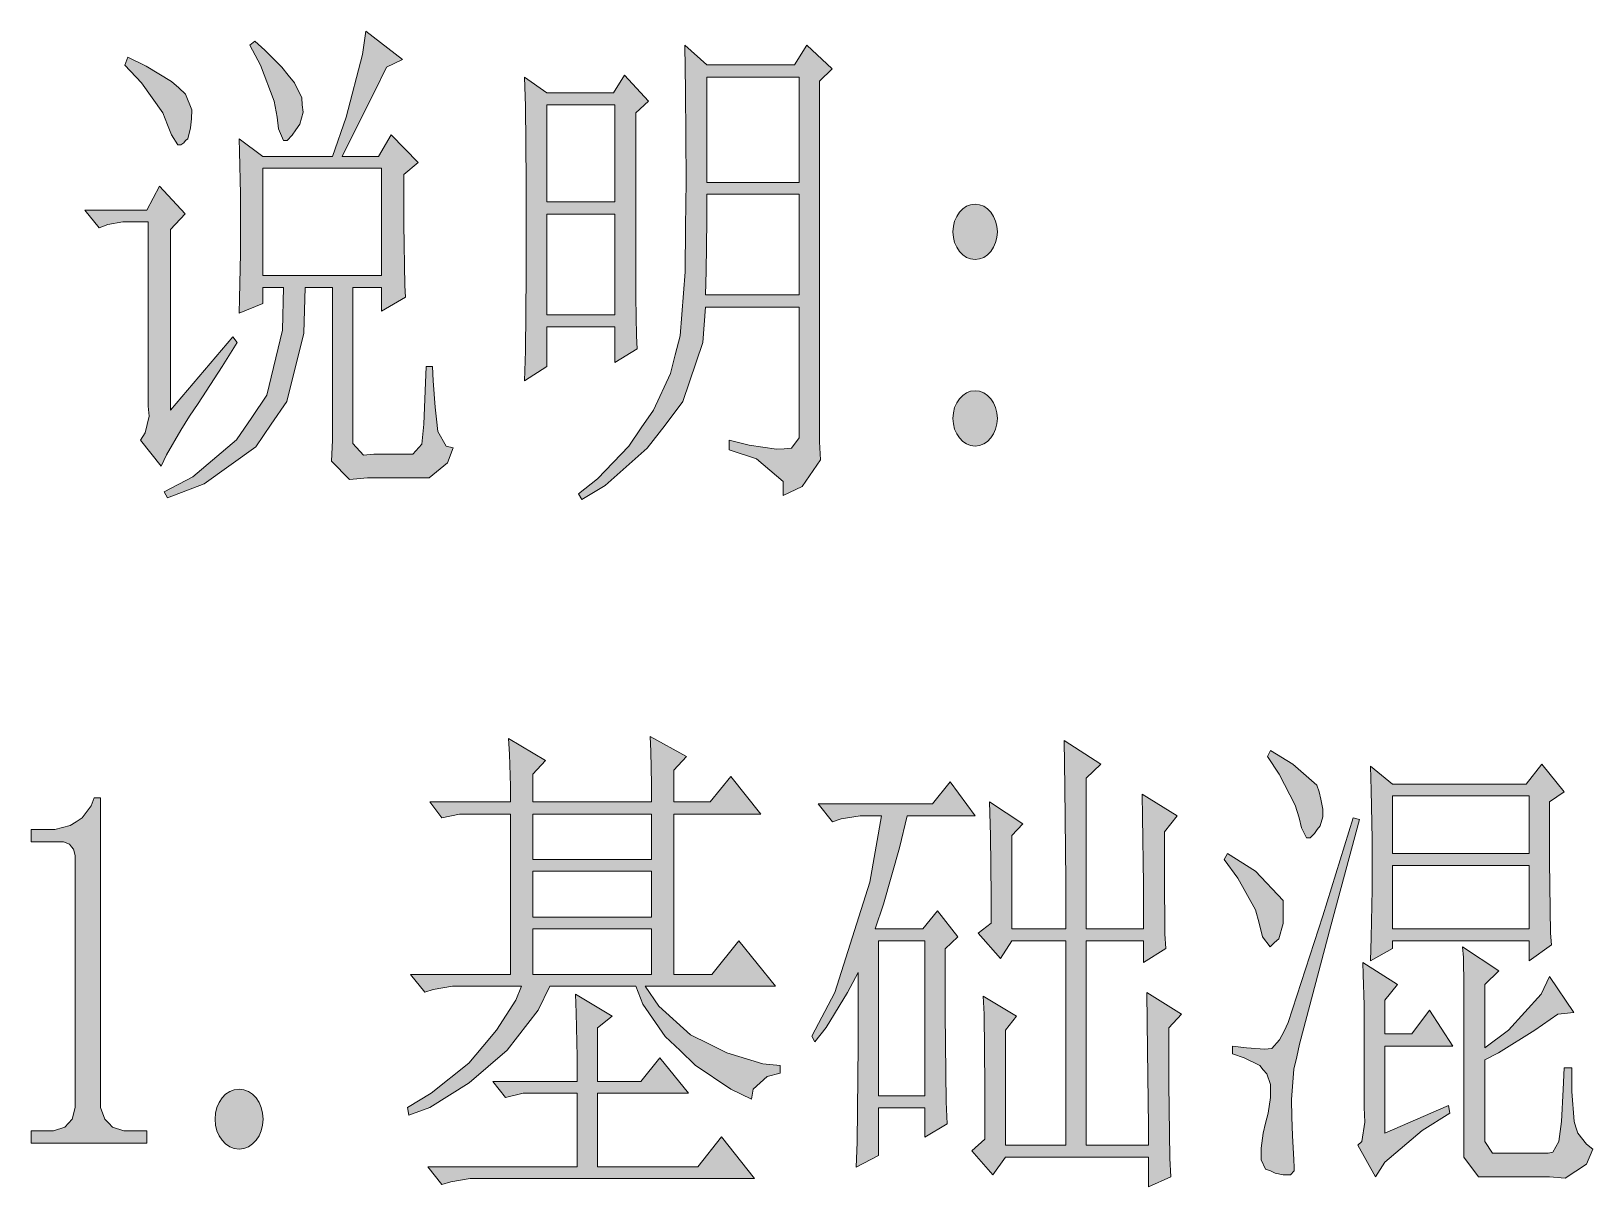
# Model space of a CAD drawing. Header units: millimetres. Extents: x 0 to 586, y 0 to 414.
# Drawn here: x 386.43 to 398.56, y 159.86 to 168.85 of the extents above; entities that cross this region are included whole.
import ezdxf

# ---------------------------------------------------------------- set-up
doc = ezdxf.new("R2010")
doc.units = ezdxf.units.MM

msp = doc.modelspace()

# ---------------------------------------------------------------- hatches: boundary and pattern name
h = msp.add_hatch(color=0)
h.paths.add_polyline_path([(389.025694, 168.8465), (389.311444, 168.627778), (389.187972, 168.567806), (389.09625, 168.380833), (388.923389, 168.035111), (388.84225, 167.872833), (389.124472, 167.872833), (389.22325, 168.042167), (389.434917, 167.826972), (389.322028, 167.731722), (389.322028, 167.347194), (389.329083, 166.870944), (389.336139, 166.779222), (389.149167, 166.669861), (389.149167, 166.853306), (388.926917, 166.853306), (388.926917, 165.745583), (388.926917, 165.643278), (389.008056, 165.551556), (389.089194, 165.558611), (389.322028, 165.558611), (389.392583, 165.558611), (389.463139, 165.636222), (389.470194, 165.713833), (389.47725, 165.791444), (389.487833, 166.0525), (389.494889, 166.239472), (389.544278, 166.239472), (389.551333, 166.130111), (389.565444, 165.9255), (389.576028, 165.83025), (389.586611, 165.735), (389.650111, 165.622111), (389.706556, 165.608), (389.660694, 165.491583), (389.519583, 165.375167), (389.420806, 165.375167), (389.039806, 165.375167), (388.898694, 165.361056), (388.761111, 165.505694), (388.768167, 165.667972), (388.768167, 166.853306), (388.5565, 166.853306), (388.545917, 166.500528), (388.411861, 165.967833), (388.291917, 165.791444), (388.171972, 165.615056), (387.769806, 165.329306), (387.484056, 165.219944), (387.459361, 165.265806), (387.681611, 165.382222), (388.020278, 165.6715), (388.140222, 165.844361), (388.256639, 166.017222), (388.380111, 166.521694), (388.387167, 166.853306), (388.224889, 166.853306), (388.224889, 166.729833), (388.041444, 166.65575), (388.044972, 166.768639), (388.052028, 167.117889), (388.052028, 167.347194), (388.052028, 167.580028), (388.044972, 167.911639), (388.041444, 168.010417), (388.224889, 167.872833), (388.768167, 167.872833), (388.874, 168.17975), (389.001, 168.666583)])
h.paths.add_polyline_path([(388.224889, 167.781111), (388.224889, 166.948556), (389.149167, 166.948556), (389.149167, 167.781111)])
h = msp.add_hatch(color=0)
h.dxf.hatch_style = 2
h.paths.add_polyline_path([(388.126111, 168.737139), (388.164917, 168.768889), (388.242528, 168.698333), (388.373056, 168.567806), (388.422444, 168.504306), (388.471833, 168.444333), (388.528278, 168.327917), (388.531806, 168.275), (388.538861, 168.218556), (388.514167, 168.123306), (388.482417, 168.080972), (388.454194, 168.038639), (388.415389, 167.996306), (388.387167, 167.996306), (388.348361, 168.088028), (388.337778, 168.17975), (388.313083, 168.303222), (388.20725, 168.581917)])
h = msp.add_hatch(color=0)
h.paths.add_polyline_path([(390.680222, 165.251694), (390.828389, 165.368111), (391.071806, 165.622111), (391.167056, 165.763222), (391.262306, 165.900806), (391.396361, 166.186556), (391.431639, 166.331194), (391.470444, 166.479361), (391.50925, 166.976778), (391.512778, 167.326028), (391.516306, 167.678806), (391.512778, 168.384361), (391.505722, 168.737139), (391.678583, 168.585444), (392.359444, 168.585444), (392.454694, 168.737139), (392.65225, 168.553694), (392.553472, 168.458444), (392.553472, 165.653861), (392.560528, 165.516278), (392.419417, 165.308139), (392.27125, 165.237583), (392.27125, 165.346944), (392.063111, 165.523333), (391.851444, 165.593889), (391.851444, 165.667972), (392.006667, 165.629167), (392.218333, 165.597417), (392.278306, 165.600944), (392.33475, 165.604472), (392.394722, 165.685611), (392.394722, 165.763222), (392.394722, 166.701611), (391.668, 166.701611), (391.646833, 166.426444), (391.491611, 165.967833), (391.354028, 165.784389), (391.212917, 165.604472), (390.888361, 165.315194), (390.704917, 165.205833)])
h.paths.add_polyline_path([(391.678583, 168.490194), (391.678583, 167.67175), (392.394722, 167.67175), (392.394722, 168.490194)])
h.paths.add_polyline_path([(391.678583, 167.580028), (391.678583, 167.371889), (391.671528, 166.980306), (391.668, 166.796861), (392.394722, 166.796861), (392.394722, 167.580028)])
h = msp.add_hatch(color=0)
h.dxf.hatch_style = 2
h.paths.add_polyline_path([(387.152444, 168.581917), (387.177139, 168.645417), (387.31825, 168.574861), (387.515806, 168.454917), (387.57225, 168.405528), (387.625167, 168.356139), (387.674556, 168.236194), (387.671028, 168.165639), (387.663972, 168.095083), (387.642806, 168.010417), (387.625167, 167.996306), (387.611056, 167.978667), (387.589889, 167.964556), (387.565194, 167.964556), (387.515806, 168.042167), (387.484056, 168.119778), (387.448778, 168.2115), (387.282972, 168.444333)])
h = msp.add_hatch(color=0)
h.paths.add_polyline_path([(391.124722, 166.980306), (391.124722, 166.779222), (391.131778, 166.479361), (391.135306, 166.377056), (390.962444, 166.271222), (390.962444, 166.549917), (390.433278, 166.549917), (390.433278, 166.239472), (390.260417, 166.130111), (390.267472, 166.362944), (390.274528, 166.955611), (390.274528, 167.318972), (390.274528, 167.678806), (390.267472, 168.264417), (390.260417, 168.490194), (390.433278, 168.366722), (390.951861, 168.366722), (391.036528, 168.504306), (391.2235, 168.303222), (391.124722, 168.2115)])
h.paths.add_polyline_path([(390.433278, 167.424806), (390.433278, 166.641639), (390.962444, 166.641639), (390.962444, 167.424806)])
h.paths.add_polyline_path([(390.433278, 168.275), (390.433278, 167.520056), (390.962444, 167.520056), (390.962444, 168.275)])
h = msp.add_hatch(color=0)
h.dxf.hatch_style = 2
h.paths.add_polyline_path([(387.50875, 165.900806), (387.992056, 166.472306), (388.027333, 166.426444), (387.910917, 166.239472), (387.723944, 165.953722), (387.656917, 165.854944), (387.589889, 165.745583), (387.477, 165.555083), (387.434667, 165.466889), (387.275917, 165.667972), (387.311194, 165.724417), (387.342944, 165.854944), (387.335889, 165.932556), (387.335889, 167.364833), (387.187722, 167.364833), (387.138333, 167.364833), (387.021917, 167.343667), (386.954889, 167.318972), (386.842, 167.456556), (387.325306, 167.456556), (387.424083, 167.643528), (387.621639, 167.428333), (387.50875, 167.304861)])
h = msp.add_hatch(color=0)
edge = h.paths.add_edge_path()
edge.add_ellipse((393.7635, 167.287222), major_axis=(0, 0.215194), ratio=0.803279, start_angle=0, end_angle=360)
h = msp.add_hatch(color=0)
edge = h.paths.add_edge_path()
edge.add_ellipse((393.7635, 165.837306), major_axis=(0, 0.215194), ratio=0.803279, start_angle=0, end_angle=360)
h = msp.add_hatch(color=0)
h.paths.add_polyline_path([(391.248194, 162.856333), (391.248194, 162.993917), (391.241139, 163.247917), (391.237611, 163.364333), (391.519833, 163.209111), (391.421056, 163.103278), (391.421056, 162.856333), (391.703278, 162.856333), (391.865556, 163.053889), (392.098389, 162.761083), (391.421056, 162.761083), (391.421056, 161.515778), (391.717389, 161.515778), (391.925528, 161.776833), (392.211278, 161.424056), (391.198806, 161.424056), (391.304639, 161.268833), (391.551583, 161.046583), (391.692694, 160.976028), (391.833806, 160.905472), (392.1125, 160.820806), (392.246556, 160.806694), (392.246556, 160.746722), (392.147778, 160.722028), (392.038417, 160.62325), (392.024306, 160.545639), (391.865556, 160.62325), (391.586861, 160.810222), (391.470444, 160.923111), (391.354028, 161.032472), (391.181167, 161.282944), (391.124722, 161.424056), (390.457972, 161.424056), (390.36625, 161.237083), (390.126361, 160.926639), (389.978194, 160.799639), (389.830028, 160.672639), (389.523111, 160.482139), (389.360833, 160.422167), (389.35025, 160.482139), (389.533694, 160.5915), (389.8265, 160.824333), (389.935861, 160.954861), (390.041694, 161.081861), (390.193389, 161.314694), (390.235722, 161.424056), (389.780639, 161.424056), (389.6995, 161.424056), (389.551333, 161.399361), (389.484306, 161.378194), (389.374944, 161.515778), (390.151056, 161.515778), (390.151056, 162.761083), (389.755944, 162.761083), (389.618361, 162.732861), (389.523111, 162.856333), (390.151056, 162.856333), (390.151056, 162.979806), (390.144, 163.22675), (390.136944, 163.350222), (390.422694, 163.177361), (390.323917, 163.071528), (390.323917, 162.856333)])
h.paths.add_polyline_path([(390.323917, 162.761083), (390.323917, 162.408306), (391.248194, 162.408306), (391.248194, 162.761083)])
h.paths.add_polyline_path([(390.323917, 162.316583), (390.323917, 161.960278), (391.248194, 161.960278), (391.248194, 162.316583)])
h.paths.add_polyline_path([(390.323917, 161.868556), (390.323917, 161.515778), (391.248194, 161.515778), (391.248194, 161.868556)])
h = msp.add_hatch(color=0)
h.dxf.hatch_style = 2
h.paths.add_polyline_path([(395.072306, 161.868556), (395.072306, 162.217806), (395.06525, 162.739917), (395.061722, 162.916306), (395.333361, 162.746972), (395.234583, 162.6235), (395.234583, 162.284833), (395.238111, 161.82975), (395.245167, 161.716861), (395.072306, 161.6075), (395.072306, 161.776833), (394.627806, 161.776833), (394.627806, 160.189333), (395.111111, 160.189333), (395.111111, 160.333972), (395.104056, 160.926639), (395.097, 161.374667), (395.368639, 161.205333), (395.269861, 161.0995), (395.269861, 160.665583), (395.276917, 160.087028), (395.283972, 159.942389), (395.111111, 159.864778), (395.111111, 160.094083), (393.999861, 160.094083), (393.901083, 159.9565), (393.738806, 160.143472), (393.837583, 160.235194), (393.837583, 160.651472), (393.834056, 161.205333), (393.827, 161.346444), (394.084528, 161.191222), (393.999861, 161.081861), (393.999861, 160.189333), (394.469056, 160.189333), (394.469056, 161.776833), (394.04925, 161.776833), (393.961056, 161.63925), (393.788194, 161.836806), (393.886972, 161.914417), (393.886972, 162.122556), (393.883444, 162.595278), (393.876389, 162.856333), (394.133917, 162.687), (394.04925, 162.595278), (394.04925, 161.868556), (394.469056, 161.868556), (394.469056, 162.238972), (394.462, 162.97275), (394.454944, 163.332583), (394.740694, 163.149139), (394.627806, 163.039778), (394.627806, 161.868556)])
h = msp.add_hatch(color=0)
h.dxf.hatch_style = 2
h.paths.add_polyline_path([(396.060083, 163.254972), (396.232944, 163.149139), (396.419917, 162.986861), (396.437556, 162.933944), (396.451667, 162.8775), (396.465778, 162.799889), (396.465778, 162.778722), (396.465778, 162.739917), (396.444611, 162.669361), (396.423444, 162.641139), (396.402278, 162.609389), (396.367, 162.577639), (396.356417, 162.577639), (396.338778, 162.577639), (396.299972, 162.65525), (396.282333, 162.732861), (396.250583, 162.831639), (396.127111, 163.071528), (396.035389, 163.209111)])
h = msp.add_hatch(color=0)
h.paths.add_polyline_path([(396.836194, 161.621611), (396.84325, 161.801528), (396.850306, 162.175472), (396.850306, 162.3695), (396.850306, 162.567056), (396.84325, 162.948056), (396.836194, 163.135028), (397.009056, 162.993917), (398.046222, 162.993917), (398.169694, 163.149139), (398.342556, 162.933944), (398.229667, 162.856333), (398.229667, 162.394194), (398.236722, 161.836806), (398.243778, 161.745083), (398.070917, 161.621611), (398.070917, 161.776833), (397.009056, 161.776833), (397.009056, 161.716861)])
h.paths.add_polyline_path([(397.009056, 162.362444), (397.009056, 161.868556), (398.070917, 161.868556), (398.070917, 162.362444)])
h.paths.add_polyline_path([(397.009056, 162.902194), (397.009056, 162.454167), (398.070917, 162.454167), (398.070917, 162.902194)])
h = msp.add_hatch(color=0)
h.paths.add_polyline_path([(393.530667, 161.713333), (393.530667, 161.205333), (393.537722, 160.524472), (393.544778, 160.355139), (393.371917, 160.249306), (393.371917, 160.478611), (393.012083, 160.478611), (393.012083, 160.108194), (392.839222, 160.016472), (392.846278, 160.2105), (392.853333, 160.965444), (392.853333, 161.529889), (392.772194, 161.374667), (392.606389, 161.103028), (392.518194, 160.990139), (392.4935, 161.036), (392.673417, 161.374667), (392.945056, 162.231917), (393.036778, 162.746972), (392.952111, 162.746972), (392.870972, 162.746972), (392.722806, 162.725806), (392.655778, 162.701111), (392.542889, 162.842222), (393.431889, 162.842222), (393.569472, 163.011556), (393.7635, 162.746972), (393.234333, 162.746972), (393.174361, 162.500028), (393.050889, 162.062583), (392.987389, 161.868556), (393.357806, 161.868556), (393.470694, 162.009667), (393.629444, 161.808583)])
h.paths.add_polyline_path([(393.012083, 161.776833), (393.012083, 160.570333), (393.371917, 160.570333), (393.371917, 161.776833)])
h = msp.add_hatch(color=0)
h.dxf.hatch_style = 2
h.paths.add_polyline_path([(386.965472, 162.888083), (386.965472, 160.542111), (386.965472, 160.482139), (386.997222, 160.390417), (387.028972, 160.358667), (387.057194, 160.326917), (387.145389, 160.298694), (387.201833, 160.298694), (387.325306, 160.298694), (387.325306, 160.203444), (386.425722, 160.203444), (386.425722, 160.298694), (386.535083, 160.298694), (386.598583, 160.298694), (386.686778, 160.326917), (386.715, 160.358667), (386.743222, 160.390417), (386.767917, 160.482139), (386.767917, 160.542111), (386.767917, 162.408306), (386.767917, 162.440056), (386.753806, 162.489444), (386.739694, 162.507083), (386.722056, 162.52825), (386.676194, 162.545889), (386.647972, 162.545889), (386.425722, 162.545889), (386.425722, 162.641139), (386.535083, 162.641139), (386.609167, 162.641139), (386.729111, 162.672889), (386.774972, 162.701111), (386.820833, 162.732861), (386.891389, 162.824583), (386.916083, 162.888083)])
h = msp.add_hatch(color=0)
h.dxf.hatch_style = 2
h.paths.add_polyline_path([(396.751528, 162.71875), (396.529278, 161.89325), (396.285861, 160.9725), (396.264694, 160.873722), (396.24, 160.778472), (396.222361, 160.542111), (396.225889, 160.404528), (396.229417, 160.263417), (396.24, 160.072917), (396.243528, 160.016472), (396.243528, 159.98825), (396.215306, 159.9565), (396.183556, 159.9565), (396.158861, 159.9565), (396.095361, 159.970611), (396.060083, 159.98825), (396.021278, 160.002361), (395.986, 160.072917), (395.986, 160.125833), (395.986, 160.164639), (396.003639, 160.281056), (396.021278, 160.358667), (396.042444, 160.436278), (396.060083, 160.55975), (396.060083, 160.605611), (396.060083, 160.658528), (396.031861, 160.743194), (396.003639, 160.774944), (395.975417, 160.806694), (395.855472, 160.866667), (395.76375, 160.898417), (395.76375, 160.958389), (395.873111, 160.944278), (396.014222, 160.933694), (396.042444, 160.937222), (396.070667, 160.94075), (396.130639, 161.007778), (396.165917, 161.074806), (396.197667, 161.141833), (396.465778, 161.970861), (396.702139, 162.732861)])
h = msp.add_hatch(color=0)
h.dxf.hatch_style = 2
h.paths.add_polyline_path([(395.724944, 162.454167), (395.943667, 162.316583), (396.158861, 162.090806), (396.158861, 161.999083), (396.158861, 161.910889), (396.123583, 161.790944), (396.091833, 161.762722), (396.056556, 161.730972), (395.996583, 161.808583), (395.971889, 161.914417), (395.943667, 162.016722), (395.806083, 162.263667), (395.70025, 162.408306)])
h = msp.add_hatch(color=0)
h.dxf.hatch_style = 2
h.paths.add_polyline_path([(397.562917, 161.297056), (397.562917, 161.427583), (397.559389, 161.646306), (397.552333, 161.730972), (397.834556, 161.544), (397.725194, 161.438167), (397.725194, 160.944278), (397.908639, 161.081861), (398.162639, 161.360556), (398.229667, 161.498139), (398.416639, 161.219444), (398.293167, 161.205333), (398.11325, 161.081861), (397.831028, 160.905472), (397.725194, 160.852556), (397.725194, 160.312806), (397.725194, 160.217556), (397.785167, 160.125833), (397.848667, 160.125833), (398.219083, 160.125833), (398.254361, 160.132889), (398.300222, 160.217556), (398.310806, 160.295167), (398.321389, 160.372778), (398.3355, 160.619722), (398.342556, 160.789056), (398.402528, 160.789056), (398.402528, 160.605611), (398.420167, 160.372778), (398.434278, 160.326917), (398.448389, 160.281056), (398.515417, 160.196389), (398.564806, 160.157583), (398.515417, 160.041167), (398.349611, 159.931806), (398.229667, 159.942389), (397.785167, 159.942389), (397.675806, 159.942389), (397.562917, 160.094083), (397.562917, 160.249306)])
h = msp.add_hatch(color=0)
h.dxf.hatch_style = 2
h.paths.add_polyline_path([(396.786806, 160.482139), (396.786806, 161.127722), (396.786806, 161.275889), (396.77975, 161.515778), (396.776222, 161.6075), (397.047861, 161.438167), (396.949083, 161.314694), (396.949083, 161.053639), (397.157222, 161.053639), (397.294806, 161.237083), (397.47825, 160.958389), (396.949083, 160.958389), (396.949083, 160.281056), (397.442972, 160.49625), (397.453556, 160.436278), (397.238361, 160.302222), (396.949083, 160.055278), (396.875, 159.942389), (396.737417, 160.189333), (396.769167, 160.217556), (396.793861, 160.365722)])
h = msp.add_hatch(color=0)
h.dxf.hatch_style = 2
h.paths.add_polyline_path([(390.669639, 160.683222), (390.669639, 160.873722), (390.662583, 161.215917), (390.655528, 161.360556), (390.941278, 161.191222), (390.828389, 161.0995), (390.828389, 160.683222), (391.163528, 160.683222), (391.311694, 160.866667), (391.533944, 160.5915), (390.828389, 160.5915), (390.828389, 160.02), (391.608028, 160.02), (391.791472, 160.252833), (392.049, 159.928278), (389.914694, 159.928278), (389.837083, 159.928278), (389.688917, 159.903583), (389.618361, 159.882417), (389.509, 160.02), (390.669639, 160.02), (390.669639, 160.5915), (390.249833, 160.5915), (390.11225, 160.55975), (390.013472, 160.683222)])
h = msp.add_hatch(color=0)
edge = h.paths.add_edge_path()
edge.add_ellipse((388.041444, 160.390417), major_axis=(0, 0.232833), ratio=0.80303, start_angle=0, end_angle=360)

# ---------------------------------------------------------------- linework, layer by layer
at = {"color": 0, "lineweight": 0}
for points in [[(389.025694, 168.8465), (389.311444, 168.627778), (389.187972, 168.567806), (389.09625, 168.380833), (388.923389, 168.035111), (388.84225, 167.872833), (389.124472, 167.872833), (389.22325, 168.042167), (389.434917, 167.826972), (389.322028, 167.731722), (389.322028, 167.347194), (389.329083, 166.870944), (389.336139, 166.779222), (389.149167, 166.669861), (389.149167, 166.853306), (388.926917, 166.853306), (388.926917, 165.745583), (388.926917, 165.643278), (389.008056, 165.551556), (389.089194, 165.558611), (389.322028, 165.558611), (389.392583, 165.558611), (389.463139, 165.636222), (389.470194, 165.713833), (389.47725, 165.791444), (389.487833, 166.0525), (389.494889, 166.239472), (389.544278, 166.239472), (389.551333, 166.130111), (389.565444, 165.9255), (389.576028, 165.83025), (389.586611, 165.735), (389.650111, 165.622111), (389.706556, 165.608), (389.660694, 165.491583), (389.519583, 165.375167), (389.420806, 165.375167), (389.039806, 165.375167), (388.898694, 165.361056), (388.761111, 165.505694), (388.768167, 165.667972), (388.768167, 166.853306), (388.5565, 166.853306), (388.545917, 166.500528), (388.411861, 165.967833), (388.291917, 165.791444), (388.171972, 165.615056), (387.769806, 165.329306), (387.484056, 165.219944), (387.459361, 165.265806), (387.681611, 165.382222), (388.020278, 165.6715), (388.140222, 165.844361), (388.256639, 166.017222), (388.380111, 166.521694), (388.387167, 166.853306), (388.224889, 166.853306), (388.224889, 166.729833), (388.041444, 166.65575), (388.044972, 166.768639), (388.052028, 167.117889), (388.052028, 167.347194), (388.052028, 167.580028), (388.044972, 167.911639), (388.041444, 168.010417), (388.224889, 167.872833), (388.768167, 167.872833), (388.874, 168.17975), (389.001, 168.666583)], [(388.126111, 168.737139), (388.164917, 168.768889), (388.242528, 168.698333), (388.373056, 168.567806), (388.422444, 168.504306), (388.471833, 168.444333), (388.528278, 168.327917), (388.531806, 168.275), (388.538861, 168.218556), (388.514167, 168.123306), (388.482417, 168.080972), (388.454194, 168.038639), (388.415389, 167.996306), (388.387167, 167.996306), (388.348361, 168.088028), (388.337778, 168.17975), (388.313083, 168.303222), (388.20725, 168.581917)], [(390.680222, 165.251694), (390.828389, 165.368111), (391.071806, 165.622111), (391.167056, 165.763222), (391.262306, 165.900806), (391.396361, 166.186556), (391.431639, 166.331194), (391.470444, 166.479361), (391.50925, 166.976778), (391.512778, 167.326028), (391.516306, 167.678806), (391.512778, 168.384361), (391.505722, 168.737139), (391.678583, 168.585444), (392.359444, 168.585444), (392.454694, 168.737139), (392.65225, 168.553694), (392.553472, 168.458444), (392.553472, 165.653861), (392.560528, 165.516278), (392.419417, 165.308139), (392.27125, 165.237583), (392.27125, 165.346944), (392.063111, 165.523333), (391.851444, 165.593889), (391.851444, 165.667972), (392.006667, 165.629167), (392.218333, 165.597417), (392.278306, 165.600944), (392.33475, 165.604472), (392.394722, 165.685611), (392.394722, 165.763222), (392.394722, 166.701611), (391.668, 166.701611), (391.646833, 166.426444), (391.491611, 165.967833), (391.354028, 165.784389), (391.212917, 165.604472), (390.888361, 165.315194), (390.704917, 165.205833)], [(387.152444, 168.581917), (387.177139, 168.645417), (387.31825, 168.574861), (387.515806, 168.454917), (387.57225, 168.405528), (387.625167, 168.356139), (387.674556, 168.236194), (387.671028, 168.165639), (387.663972, 168.095083), (387.642806, 168.010417), (387.625167, 167.996306), (387.611056, 167.978667), (387.589889, 167.964556), (387.565194, 167.964556), (387.515806, 168.042167), (387.484056, 168.119778), (387.448778, 168.2115), (387.282972, 168.444333)], [(391.124722, 166.980306), (391.124722, 166.779222), (391.131778, 166.479361), (391.135306, 166.377056), (390.962444, 166.271222), (390.962444, 166.549917), (390.433278, 166.549917), (390.433278, 166.239472), (390.260417, 166.130111), (390.267472, 166.362944), (390.274528, 166.955611), (390.274528, 167.318972), (390.274528, 167.678806), (390.267472, 168.264417), (390.260417, 168.490194), (390.433278, 168.366722), (390.951861, 168.366722), (391.036528, 168.504306), (391.2235, 168.303222), (391.124722, 168.2115)], [(391.678583, 168.490194), (391.678583, 167.67175), (392.394722, 167.67175), (392.394722, 168.490194)], [(390.433278, 168.275), (390.433278, 167.520056), (390.962444, 167.520056), (390.962444, 168.275)], [(388.224889, 167.781111), (388.224889, 166.948556), (389.149167, 166.948556), (389.149167, 167.781111)], [(387.50875, 165.900806), (387.992056, 166.472306), (388.027333, 166.426444), (387.910917, 166.239472), (387.723944, 165.953722), (387.656917, 165.854944), (387.589889, 165.745583), (387.477, 165.555083), (387.434667, 165.466889), (387.275917, 165.667972), (387.311194, 165.724417), (387.342944, 165.854944), (387.335889, 165.932556), (387.335889, 167.364833), (387.187722, 167.364833), (387.138333, 167.364833), (387.021917, 167.343667), (386.954889, 167.318972), (386.842, 167.456556), (387.325306, 167.456556), (387.424083, 167.643528), (387.621639, 167.428333), (387.50875, 167.304861)], [(391.678583, 167.580028), (391.678583, 167.371889), (391.671528, 166.980306), (391.668, 166.796861), (392.394722, 166.796861), (392.394722, 167.580028)], [(390.433278, 167.424806), (390.433278, 166.641639), (390.962444, 166.641639), (390.962444, 167.424806)], [(391.248194, 162.856333), (391.248194, 162.993917), (391.241139, 163.247917), (391.237611, 163.364333), (391.519833, 163.209111), (391.421056, 163.103278), (391.421056, 162.856333), (391.703278, 162.856333), (391.865556, 163.053889), (392.098389, 162.761083), (391.421056, 162.761083), (391.421056, 161.515778), (391.717389, 161.515778), (391.925528, 161.776833), (392.211278, 161.424056), (391.198806, 161.424056), (391.304639, 161.268833), (391.551583, 161.046583), (391.692694, 160.976028), (391.833806, 160.905472), (392.1125, 160.820806), (392.246556, 160.806694), (392.246556, 160.746722), (392.147778, 160.722028), (392.038417, 160.62325), (392.024306, 160.545639), (391.865556, 160.62325), (391.586861, 160.810222), (391.470444, 160.923111), (391.354028, 161.032472), (391.181167, 161.282944), (391.124722, 161.424056), (390.457972, 161.424056), (390.36625, 161.237083), (390.126361, 160.926639), (389.978194, 160.799639), (389.830028, 160.672639), (389.523111, 160.482139), (389.360833, 160.422167), (389.35025, 160.482139), (389.533694, 160.5915), (389.8265, 160.824333), (389.935861, 160.954861), (390.041694, 161.081861), (390.193389, 161.314694), (390.235722, 161.424056), (389.780639, 161.424056), (389.6995, 161.424056), (389.551333, 161.399361), (389.484306, 161.378194), (389.374944, 161.515778), (390.151056, 161.515778), (390.151056, 162.761083), (389.755944, 162.761083), (389.618361, 162.732861), (389.523111, 162.856333), (390.151056, 162.856333), (390.151056, 162.979806), (390.144, 163.22675), (390.136944, 163.350222), (390.422694, 163.177361), (390.323917, 163.071528), (390.323917, 162.856333)], [(395.072306, 161.868556), (395.072306, 162.217806), (395.06525, 162.739917), (395.061722, 162.916306), (395.333361, 162.746972), (395.234583, 162.6235), (395.234583, 162.284833), (395.238111, 161.82975), (395.245167, 161.716861), (395.072306, 161.6075), (395.072306, 161.776833), (394.627806, 161.776833), (394.627806, 160.189333), (395.111111, 160.189333), (395.111111, 160.333972), (395.104056, 160.926639), (395.097, 161.374667), (395.368639, 161.205333), (395.269861, 161.0995), (395.269861, 160.665583), (395.276917, 160.087028), (395.283972, 159.942389), (395.111111, 159.864778), (395.111111, 160.094083), (393.999861, 160.094083), (393.901083, 159.9565), (393.738806, 160.143472), (393.837583, 160.235194), (393.837583, 160.651472), (393.834056, 161.205333), (393.827, 161.346444), (394.084528, 161.191222), (393.999861, 161.081861), (393.999861, 160.189333), (394.469056, 160.189333), (394.469056, 161.776833), (394.04925, 161.776833), (393.961056, 161.63925), (393.788194, 161.836806), (393.886972, 161.914417), (393.886972, 162.122556), (393.883444, 162.595278), (393.876389, 162.856333), (394.133917, 162.687), (394.04925, 162.595278), (394.04925, 161.868556), (394.469056, 161.868556), (394.469056, 162.238972), (394.462, 162.97275), (394.454944, 163.332583), (394.740694, 163.149139), (394.627806, 163.039778), (394.627806, 161.868556)], [(396.060083, 163.254972), (396.232944, 163.149139), (396.419917, 162.986861), (396.437556, 162.933944), (396.451667, 162.8775), (396.465778, 162.799889), (396.465778, 162.778722), (396.465778, 162.739917), (396.444611, 162.669361), (396.423444, 162.641139), (396.402278, 162.609389), (396.367, 162.577639), (396.356417, 162.577639), (396.338778, 162.577639), (396.299972, 162.65525), (396.282333, 162.732861), (396.250583, 162.831639), (396.127111, 163.071528), (396.035389, 163.209111)], [(396.836194, 161.621611), (396.84325, 161.801528), (396.850306, 162.175472), (396.850306, 162.3695), (396.850306, 162.567056), (396.84325, 162.948056), (396.836194, 163.135028), (397.009056, 162.993917), (398.046222, 162.993917), (398.169694, 163.149139), (398.342556, 162.933944), (398.229667, 162.856333), (398.229667, 162.394194), (398.236722, 161.836806), (398.243778, 161.745083), (398.070917, 161.621611), (398.070917, 161.776833), (397.009056, 161.776833), (397.009056, 161.716861)], [(393.530667, 161.713333), (393.530667, 161.205333), (393.537722, 160.524472), (393.544778, 160.355139), (393.371917, 160.249306), (393.371917, 160.478611), (393.012083, 160.478611), (393.012083, 160.108194), (392.839222, 160.016472), (392.846278, 160.2105), (392.853333, 160.965444), (392.853333, 161.529889), (392.772194, 161.374667), (392.606389, 161.103028), (392.518194, 160.990139), (392.4935, 161.036), (392.673417, 161.374667), (392.945056, 162.231917), (393.036778, 162.746972), (392.952111, 162.746972), (392.870972, 162.746972), (392.722806, 162.725806), (392.655778, 162.701111), (392.542889, 162.842222), (393.431889, 162.842222), (393.569472, 163.011556), (393.7635, 162.746972), (393.234333, 162.746972), (393.174361, 162.500028), (393.050889, 162.062583), (392.987389, 161.868556), (393.357806, 161.868556), (393.470694, 162.009667), (393.629444, 161.808583)], [(386.965472, 162.888083), (386.965472, 160.542111), (386.965472, 160.482139), (386.997222, 160.390417), (387.028972, 160.358667), (387.057194, 160.326917), (387.145389, 160.298694), (387.201833, 160.298694), (387.325306, 160.298694), (387.325306, 160.203444), (386.425722, 160.203444), (386.425722, 160.298694), (386.535083, 160.298694), (386.598583, 160.298694), (386.686778, 160.326917), (386.715, 160.358667), (386.743222, 160.390417), (386.767917, 160.482139), (386.767917, 160.542111), (386.767917, 162.408306), (386.767917, 162.440056), (386.753806, 162.489444), (386.739694, 162.507083), (386.722056, 162.52825), (386.676194, 162.545889), (386.647972, 162.545889), (386.425722, 162.545889), (386.425722, 162.641139), (386.535083, 162.641139), (386.609167, 162.641139), (386.729111, 162.672889), (386.774972, 162.701111), (386.820833, 162.732861), (386.891389, 162.824583), (386.916083, 162.888083)], [(397.009056, 162.902194), (397.009056, 162.454167), (398.070917, 162.454167), (398.070917, 162.902194)], [(390.323917, 162.761083), (390.323917, 162.408306), (391.248194, 162.408306), (391.248194, 162.761083)], [(396.751528, 162.71875), (396.529278, 161.89325), (396.285861, 160.9725), (396.264694, 160.873722), (396.24, 160.778472), (396.222361, 160.542111), (396.225889, 160.404528), (396.229417, 160.263417), (396.24, 160.072917), (396.243528, 160.016472), (396.243528, 159.98825), (396.215306, 159.9565), (396.183556, 159.9565), (396.158861, 159.9565), (396.095361, 159.970611), (396.060083, 159.98825), (396.021278, 160.002361), (395.986, 160.072917), (395.986, 160.125833), (395.986, 160.164639), (396.003639, 160.281056), (396.021278, 160.358667), (396.042444, 160.436278), (396.060083, 160.55975), (396.060083, 160.605611), (396.060083, 160.658528), (396.031861, 160.743194), (396.003639, 160.774944), (395.975417, 160.806694), (395.855472, 160.866667), (395.76375, 160.898417), (395.76375, 160.958389), (395.873111, 160.944278), (396.014222, 160.933694), (396.042444, 160.937222), (396.070667, 160.94075), (396.130639, 161.007778), (396.165917, 161.074806), (396.197667, 161.141833), (396.465778, 161.970861), (396.702139, 162.732861)], [(395.724944, 162.454167), (395.943667, 162.316583), (396.158861, 162.090806), (396.158861, 161.999083), (396.158861, 161.910889), (396.123583, 161.790944), (396.091833, 161.762722), (396.056556, 161.730972), (395.996583, 161.808583), (395.971889, 161.914417), (395.943667, 162.016722), (395.806083, 162.263667), (395.70025, 162.408306)], [(390.323917, 162.316583), (390.323917, 161.960278), (391.248194, 161.960278), (391.248194, 162.316583)], [(397.009056, 162.362444), (397.009056, 161.868556), (398.070917, 161.868556), (398.070917, 162.362444)], [(390.323917, 161.868556), (390.323917, 161.515778), (391.248194, 161.515778), (391.248194, 161.868556)], [(393.012083, 161.776833), (393.012083, 160.570333), (393.371917, 160.570333), (393.371917, 161.776833)], [(397.562917, 161.297056), (397.562917, 161.427583), (397.559389, 161.646306), (397.552333, 161.730972), (397.834556, 161.544), (397.725194, 161.438167), (397.725194, 160.944278), (397.908639, 161.081861), (398.162639, 161.360556), (398.229667, 161.498139), (398.416639, 161.219444), (398.293167, 161.205333), (398.11325, 161.081861), (397.831028, 160.905472), (397.725194, 160.852556), (397.725194, 160.312806), (397.725194, 160.217556), (397.785167, 160.125833), (397.848667, 160.125833), (398.219083, 160.125833), (398.254361, 160.132889), (398.300222, 160.217556), (398.310806, 160.295167), (398.321389, 160.372778), (398.3355, 160.619722), (398.342556, 160.789056), (398.402528, 160.789056), (398.402528, 160.605611), (398.420167, 160.372778), (398.434278, 160.326917), (398.448389, 160.281056), (398.515417, 160.196389), (398.564806, 160.157583), (398.515417, 160.041167), (398.349611, 159.931806), (398.229667, 159.942389), (397.785167, 159.942389), (397.675806, 159.942389), (397.562917, 160.094083), (397.562917, 160.249306)], [(396.786806, 160.482139), (396.786806, 161.127722), (396.786806, 161.275889), (396.77975, 161.515778), (396.776222, 161.6075), (397.047861, 161.438167), (396.949083, 161.314694), (396.949083, 161.053639), (397.157222, 161.053639), (397.294806, 161.237083), (397.47825, 160.958389), (396.949083, 160.958389), (396.949083, 160.281056), (397.442972, 160.49625), (397.453556, 160.436278), (397.238361, 160.302222), (396.949083, 160.055278), (396.875, 159.942389), (396.737417, 160.189333), (396.769167, 160.217556), (396.793861, 160.365722)], [(390.669639, 160.683222), (390.669639, 160.873722), (390.662583, 161.215917), (390.655528, 161.360556), (390.941278, 161.191222), (390.828389, 161.0995), (390.828389, 160.683222), (391.163528, 160.683222), (391.311694, 160.866667), (391.533944, 160.5915), (390.828389, 160.5915), (390.828389, 160.02), (391.608028, 160.02), (391.791472, 160.252833), (392.049, 159.928278), (389.914694, 159.928278), (389.837083, 159.928278), (389.688917, 159.903583), (389.618361, 159.882417), (389.509, 160.02), (390.669639, 160.02), (390.669639, 160.5915), (390.249833, 160.5915), (390.11225, 160.55975), (390.013472, 160.683222)]]:
    msp.add_lwpolyline(points, close=True, dxfattribs=at)
for centre, major_axis, ratio in [((393.7635, 167.287222), (0, 0.215194), 0.803279), ((393.7635, 165.837306), (0, 0.215194), 0.803279), ((388.041444, 160.390417), (0, 0.232833), 0.80303)]:
    msp.add_ellipse(centre, major_axis=major_axis, ratio=ratio, start_param=0, end_param=6.283185, dxfattribs=at)

doc.saveas('drawing.dxf')
